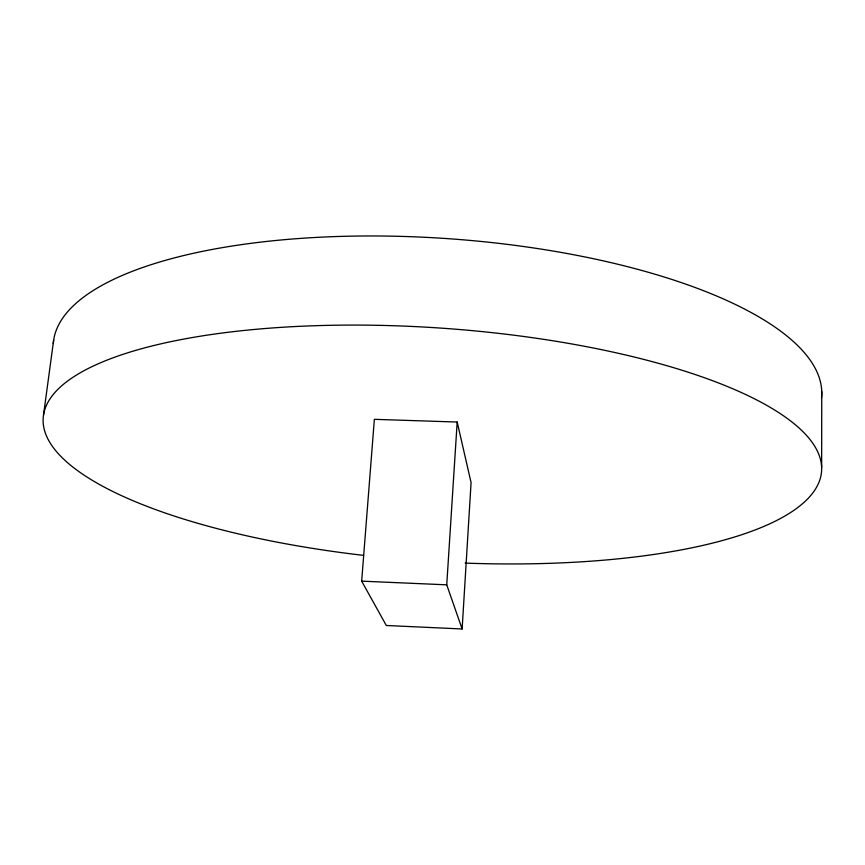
<?xml version="1.0" encoding="UTF-8"?>
<svg xmlns="http://www.w3.org/2000/svg" width="865" height="865" viewBox="0 0 865 865"><rect width="100%" height="100%" fill="white"/><g stroke="black" fill="none" stroke-linecap="round" stroke-linejoin="round"><path stroke-width="1.3" d="M821.642 467.403L821.75 391.564M462.126 628.974L471.079 482.616L457.185 422.044L374.361 419.33L361.667 581.15L386.309 625.492L462.126 628.974L446.74 584.827L457.185 422.044M43.51 415.049L53.684 339.977M361.667 581.15L446.74 584.827M363.57 555.373A390.104 116.721 3.9 0 1 114.202 357.386A390.104 116.721 3.9 0 1 770.099 407.296A390.104 116.721 3.9 0 1 465.165 563.104M53.284 343.578A385.087 131.599 3.9 0 1 448.816 238.718A385.087 131.599 3.9 0 1 821.534 397.586"/></g></svg>
